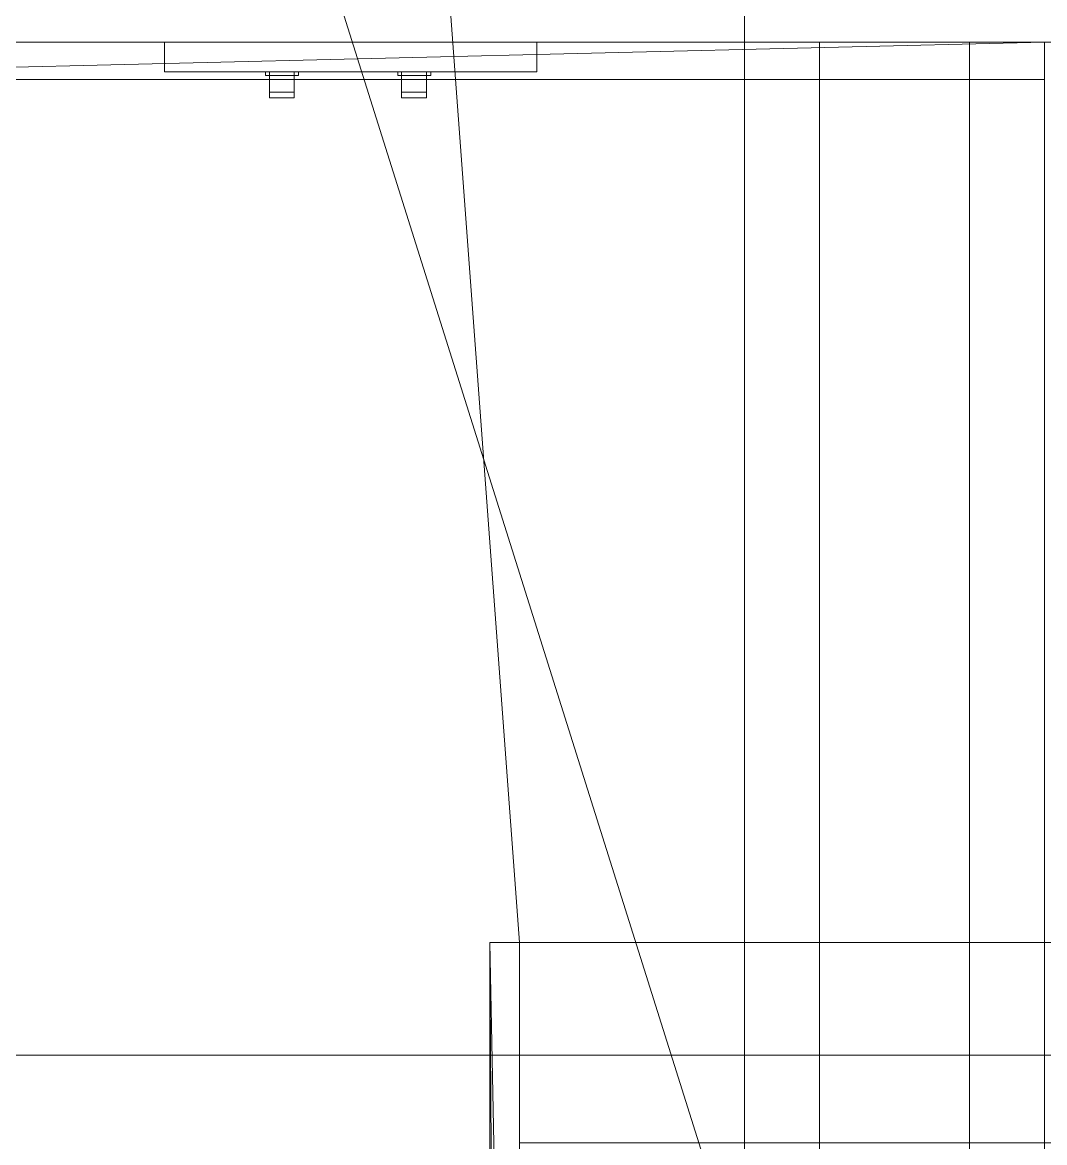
# Model space of a CAD drawing. Header units: inches. Extents: x -97 to 314, y -593 to 0.
# Drawn here: x 83.37 to 97, y -518.17 to -503.24 of the extents above; entities that cross this region are included whole.
import ezdxf

# ---------------------------------------------------------------- set-up
doc = ezdxf.new("R2010")
doc.units = ezdxf.units.IN
doc.header["$MEASUREMENT"] = 0
for name, color, linetype, lineweight in [('A-CLNG', 13, 'Continuous', 13), ('A-FLOR', 192, 'Continuous', 13), ('A-GENM', 13, 'Continuous', 9), ('A-WALL', 113, 'Continuous', 13), ('E-ELEC-FIXT', 91, 'Continuous', 9), ('Q-CASE', 31, 'Continuous', 9), ('Q-SPCQ', 91, 'Continuous', 9)]:
    doc.layers.add(name, color=color, linetype=linetype, lineweight=lineweight)

# ---------------------------------------------------------------- blocks, each defined once
blk = doc.blocks.new('Specialty Equipment 5 - Specialty Equipment 5-745690-_3D_')
at = {"layer": 'Q-SPCQ'}
mesh = blk.add_polyface(dxfattribs=at)
corners = [(104, -517), (104, -492.179), (76, -492.179), (76, -517)]
mesh.append_faces([[corners[k] for k in face] for face in [(0, 1, 2, 3)]])
mesh = blk.add_polyface(dxfattribs=at)
corners = [(76, -492.179, -37), (104, -492.179, -37), (104, -517, -37), (76, -517, -37)]
mesh.append_faces([[corners[k] for k in face] for face in [(0, 1, 2, 3)]])
mesh = blk.add_polyface(dxfattribs=at)
corners = [(76, -517), (76, -517, -37), (104, -517, -37), (104, -517)]
mesh.append_faces([[corners[k] for k in face] for face in [(0, 1, 2, 3)]])
blk = doc.blocks.new('Generic Models 6 - Generic Models 6-757028-_3D_')
at = {"layer": 'A-GENM'}
mesh = blk.add_polyface(dxfattribs=at)
corners = [(89.606, -515.5, 200), (89.606, -515.5, 160), (89.606, -582.5, 160), (89.606, -582.5, 173.639)]
mesh.append_faces([[corners[k] for k in face] for face in [(0, 1, 2, 3)]])
mesh = blk.add_polyface(dxfattribs=at)
corners = [(111.394, -582.5, 160), (89.606, -582.5, 160), (89.606, -515.5, 160), (90, -515.5, 160), (90, -518.167, 160), (90, -576.5, 160), (111, -576.5, 160), (111, -518.167, 160), (111, -515.5, 160), (111.394, -515.5, 160)]
mesh.append_faces([[corners[k] for k in face] for face in [(0, 6, 9)]], dxfattribs={"vtx0": -1, "vtx1": -1})
mesh.append_faces([[corners[k] for k in face] for face in [(5, 1, 2)]], dxfattribs={"vtx0": -1, "vtx2": -1})
mesh.append_faces([[corners[k] for k in face] for face in [(5, 6, 0, 1)]], dxfattribs={"vtx1": -1, "vtx3": -1})
mesh.append_faces([[corners[k] for k in face] for face in [(7, 8, 9, 6)]], dxfattribs={"vtx2": -1})
mesh.append_faces([[corners[k] for k in face] for face in [(2, 3, 4, 5)]], dxfattribs={"vtx3": -1})
mesh = blk.add_polyface(dxfattribs=at)
corners = [(89.606, -515.5, 160), (89.606, -515.5, 200), (111.394, -515.5, 200), (111.394, -515.5, 160), (111, -515.5, 160), (90, -515.5, 160)]
mesh.append_faces([[corners[k] for k in face] for face in [(2, 3, 4, 1), (5, 0, 1, 4)]], dxfattribs={"vtx2": -1})
mesh = blk.add_polyface(dxfattribs=at)
corners = [(111.394, -515.5, 200), (89.606, -515.5, 200), (89.606, -582.5, 173.639), (111.394, -582.5, 173.639), (90, -535.337, 192.195), (111, -535.337, 192.195), (111, -576.5, 176), (90, -576.5, 176)]
mesh.append_faces([[corners[k] for k in face] for face in [(0, 5, 3), (6, 3, 5)]], dxfattribs={"vtx0": -1, "vtx1": -1})
mesh.append_faces([[corners[k] for k in face] for face in [(3, 6, 7, 2), (4, 1, 2), (2, 7, 4)]], dxfattribs={"vtx0": -1, "vtx2": -1})
mesh.append_faces([[corners[k] for k in face] for face in [(4, 5, 0, 1)]], dxfattribs={"vtx1": -1, "vtx3": -1})
mesh = blk.add_polyface(dxfattribs=at)
corners = [(90, -515.5, 155), (90, -518.167, 160), (90, -515.5, 160)]
mesh.append_faces([[corners[k] for k in face] for face in [(0, 1, 2)]])
mesh = blk.add_polyface(dxfattribs=at)
corners = [(111, -535.337, 192.195), (90, -535.337, 192.195), (90, -518.167, 160), (90, -515.5, 155), (111, -515.5, 155), (111, -518.167, 160)]
mesh.append_faces([[corners[k] for k in face] for face in [(4, 5, 2, 3)]], dxfattribs={"vtx1": -1})
mesh.append_faces([[corners[k] for k in face] for face in [(5, 0, 1, 2)]], dxfattribs={"vtx3": -1})
mesh = blk.add_polyface(dxfattribs=at)
corners = [(111, -515.5, 155), (90, -515.5, 155), (90, -515.5, 160), (111, -515.5, 160)]
mesh.append_faces([[corners[k] for k in face] for face in [(0, 1, 2, 3)]])
blk = doc.blocks.new('Generic Models 20 - Generic Models 20-769542-_3D_')
at = {"layer": 'A-GENM'}
mesh = blk.add_polyface(dxfattribs=at)
corners = [(50, -519, 54), (70, -519, 54), (70, -483, 54), (50, -483, 54), (109, -449, 54), (74.5, -449, 54), (74.5, -519, 54), (109, -519, 54), (38, -585, 54), (109, -585, 54), (109, -523.5, 54), (38, -523.5, 54)]
mesh.append_faces([[corners[k] for k in face] for face in [(3, 0, 1, 2), (4, 5, 6, 7), (11, 8, 9, 10)]])
mesh = blk.add_polyface(dxfattribs=at)
corners = [(50, -519, 48), (50, -483, 48), (70, -483, 48), (70, -519, 48), (109, -449, 48), (109, -519, 48), (74.5, -519, 48), (74.5, -449, 48), (38, -585, 48), (38, -523.5, 48), (109, -523.5, 48), (109, -585, 48)]
mesh.append_faces([[corners[k] for k in face] for face in [(1, 2, 3, 0), (4, 5, 6, 7), (9, 10, 11, 8)]])
blk = doc.blocks.new('Generic Models 22 - Generic Models 22-769968-_3D_')
at = {"layer": 'A-GENM'}
mesh = blk.add_polyface(dxfattribs=at)
corners = [(109, -519, 22), (109, -449, 22), (93, -449, 22), (93, -519, 22)]
mesh.append_faces([[corners[k] for k in face] for face in [(0, 1, 2, 3)]])
mesh = blk.add_polyface(dxfattribs=at)
corners = [(93, -449, 21), (109, -449, 21), (109, -519, 21), (93, -519, 21)]
mesh.append_faces([[corners[k] for k in face] for face in [(0, 1, 2, 3)]])
mesh = blk.add_polyface(dxfattribs=at)
corners = [(93, -449, 22), (93, -449, 21), (93, -519, 21), (93, -519, 22)]
mesh.append_faces([[corners[k] for k in face] for face in [(0, 1, 2, 3)]])
blk = doc.blocks.new('Casework 27 - Casework 14-784498-_3D_')
at = {"layer": 'Q-CASE'}
for p, q in [((96, -551.5, 86.128), (96, -503.5, 86.128)), ((96, -511.5, 86.128), (96, -511.5, 93))]:
    blk.add_line(p, q, dxfattribs=at)
mesh = blk.add_polyface(dxfattribs=at)
corners = [(76, -551.5, 95), (97, -551.5, 95), (97, -503.5, 95), (76, -503.5, 95)]
mesh.append_faces([[corners[k] for k in face] for face in [(0, 1, 2, 3)]])
mesh = blk.add_polyface(dxfattribs=at)
corners = [(97, -503.5, 93), (97, -551.5, 93), (76, -551.5, 93), (76, -503.5, 93)]
mesh.append_faces([[corners[k] for k in face] for face in [(0, 1, 2, 3)]])
mesh = blk.add_polyface(dxfattribs=at)
corners = [(97, -503.5, 95), (97, -503.5, 93), (76, -503.5, 93), (76, -503.5, 95)]
mesh.append_faces([[corners[k] for k in face] for face in [(0, 1, 2, 3)]])
mesh = blk.add_polyface(dxfattribs=at)
corners = [(96, -551.5, 93), (96, -503.5, 93), (76, -503.5, 93), (76, -551.5, 93)]
mesh.append_faces([[corners[k] for k in face] for face in [(0, 1, 2, 3)]])
mesh = blk.add_polyface(dxfattribs=at)
corners = [(76, -503.5, 64), (94, -503.5, 64), (94, -551.5, 64), (76, -551.5, 64)]
mesh.append_faces([[corners[k] for k in face] for face in [(0, 1, 2, 3)]])
mesh = blk.add_polyface(dxfattribs=at)
corners = [(76, -503.5, 93), (96, -503.5, 93), (96, -503.5, 66), (94, -503.5, 66), (94, -503.5, 64), (76, -503.5, 64)]
mesh.append_faces([[corners[k] for k in face] for face in [(3, 0, 1, 2)]], dxfattribs={"vtx0": -1})
mesh.append_faces([[corners[k] for k in face] for face in [(5, 0, 3, 4)]], dxfattribs={"vtx1": -1})
mesh = blk.add_polyface(dxfattribs=at)
corners = [(94, -551.5, 66), (94, -551.5, 64), (94, -503.5, 64), (94, -503.5, 66)]
mesh.append_faces([[corners[k] for k in face] for face in [(0, 1, 2, 3)]])
mesh = blk.add_polyface(dxfattribs=at)
corners = [(94, -503.5, 66), (96, -503.5, 66), (96, -551.5, 66), (94, -551.5, 66)]
mesh.append_faces([[corners[k] for k in face] for face in [(0, 1, 2, 3)]])
mesh = blk.add_polyface(dxfattribs=at)
corners = [(96, -551.5, 93), (96, -551.5, 66), (96, -503.5, 66), (96, -503.5, 93)]
mesh.append_faces([[corners[k] for k in face] for face in [(0, 1, 2, 3)]])
mesh = blk.add_polyface(dxfattribs=at)
corners = [(97, -551.5, 95), (97, -551.5, 93), (97, -503.5, 93), (97, -503.5, 95)]
mesh.append_faces([[corners[k] for k in face] for face in [(0, 1, 2, 3)]])
blk = doc.blocks.new('Switch 5 - Switch 5-646004-_3D_')
at = {"layer": 'E-ELEC-FIXT'}
mesh = blk.add_polyface(dxfattribs=at)
corners = [(-1.012, 0.666, 2.137), (-1.012, 0.395, 2.263), (-1.012, 0.395, 3.208), (-1.012, 0.444, 3.208), (-1.012, 0.444, 2.474), (-1.012, 0.743, 2.261)]
mesh.append_faces([[corners[k] for k in face] for face in [(5, 0, 1, 4), (2, 3, 4, 1)]], dxfattribs={"vtx2": -1})
mesh = blk.add_polyface(dxfattribs=at)
corners = [(-1.012, 0.743, 2.261), (-0.68, 0.743, 2.261), (-0.68, 0.666, 2.137), (-1.012, 0.666, 2.137)]
mesh.append_faces([[corners[k] for k in face] for face in [(0, 1, 2, 3)]])
mesh = blk.add_polyface(dxfattribs=at)
corners = [(-1.012, 0.444, 2.474), (-0.68, 0.444, 2.474), (-0.68, 0.743, 2.261), (-1.012, 0.743, 2.261)]
mesh.append_faces([[corners[k] for k in face] for face in [(0, 1, 2, 3)]])
mesh = blk.add_polyface(dxfattribs=at)
corners = [(-1.012, 0.666, 2.137), (-0.68, 0.666, 2.137), (-0.68, 0.395, 2.263), (-1.012, 0.395, 2.263)]
mesh.append_faces([[corners[k] for k in face] for face in [(0, 1, 2, 3)]])
mesh = blk.add_polyface(dxfattribs=at)
corners = [(-0.68, 0.666, 2.137), (-0.68, 0.743, 2.261), (-0.68, 0.444, 2.474), (-0.68, 0.444, 3.208), (-0.68, 0.395, 3.208), (-0.68, 0.395, 2.263)]
mesh.append_faces([[corners[k] for k in face] for face in [(2, 3, 4, 5), (5, 0, 1, 2)]], dxfattribs={"vtx3": -1})
mesh = blk.add_polyface(dxfattribs=at)
corners = [(0.751, 0.666, 2.137), (0.751, 0.395, 2.263), (0.751, 0.395, 3.208), (0.751, 0.444, 3.208), (0.751, 0.444, 2.474), (0.751, 0.743, 2.261)]
mesh.append_faces([[corners[k] for k in face] for face in [(5, 0, 1, 4), (2, 3, 4, 1)]], dxfattribs={"vtx2": -1})
mesh = blk.add_polyface(dxfattribs=at)
corners = [(0.751, 0.743, 2.261), (1.083, 0.743, 2.261), (1.083, 0.666, 2.137), (0.751, 0.666, 2.137)]
mesh.append_faces([[corners[k] for k in face] for face in [(0, 1, 2, 3)]])
mesh = blk.add_polyface(dxfattribs=at)
corners = [(0.751, 0.444, 2.474), (1.083, 0.444, 2.474), (1.083, 0.743, 2.261), (0.751, 0.743, 2.261)]
mesh.append_faces([[corners[k] for k in face] for face in [(0, 1, 2, 3)]])
mesh = blk.add_polyface(dxfattribs=at)
corners = [(0.751, 0.666, 2.137), (1.083, 0.666, 2.137), (1.083, 0.395, 2.263), (0.751, 0.395, 2.263)]
mesh.append_faces([[corners[k] for k in face] for face in [(0, 1, 2, 3)]])
mesh = blk.add_polyface(dxfattribs=at)
corners = [(1.083, 0.666, 2.137), (1.083, 0.743, 2.261), (1.083, 0.444, 2.474), (1.083, 0.444, 3.208), (1.083, 0.395, 3.208), (1.083, 0.395, 2.263)]
mesh.append_faces([[corners[k] for k in face] for face in [(2, 3, 4, 5), (5, 0, 1, 2)]], dxfattribs={"vtx3": -1})
mesh = blk.add_polyface(dxfattribs=at)
corners = [(-2.48, 0.395, 4.946), (2.48, 0.395, 4.946), (2.48, 0.395), (-2.48, 0.395)]
mesh.append_faces([[corners[k] for k in face] for face in [(0, 1, 2, 3)]])
mesh = blk.add_polyface(dxfattribs=at)
corners = [(2.48, 0.395), (2.48, 0), (-2.48, 0), (-2.48, 0.395)]
mesh.append_faces([[corners[k] for k in face] for face in [(0, 1, 2, 3)]])
mesh = blk.add_polyface(dxfattribs=at)
corners = [(-2.48, 0.395, 4.946), (-2.48, 0, 4.946), (2.48, 0, 4.946), (2.48, 0.395, 4.946)]
mesh.append_faces([[corners[k] for k in face] for face in [(0, 1, 2, 3)]])
mesh = blk.add_polyface(dxfattribs=at)
corners = [(-2.48, 0.395), (-2.48, 0), (-2.48, 0, 4.946), (-2.48, 0.395, 4.946)]
mesh.append_faces([[corners[k] for k in face] for face in [(0, 1, 2, 3)]])
mesh = blk.add_polyface(dxfattribs=at)
corners = [(-0.63, 0.445, 3.282), (-0.63, 0.445, 2.169), (-1.068, 0.445, 2.169), (-1.068, 0.445, 3.282), (-0.68, 0.445, 3.208), (-1.012, 0.445, 3.208), (-1.012, 0.445, 2.232), (-0.68, 0.445, 2.232)]
mesh.append_faces([[corners[k] for k in face] for face in [(0, 4, 5, 3), (4, 0, 1, 7)]], dxfattribs={"vtx0": -1, "vtx2": -1})
mesh.append_faces([[corners[k] for k in face] for face in [(2, 3, 5, 6), (6, 7, 1, 2)]], dxfattribs={"vtx1": -1, "vtx3": -1})
mesh = blk.add_polyface(dxfattribs=at)
corners = [(-1.068, 0.445, 3.282), (-1.068, 0.395, 3.282), (-0.63, 0.395, 3.282), (-0.63, 0.445, 3.282)]
mesh.append_faces([[corners[k] for k in face] for face in [(0, 1, 2, 3)]])
mesh = blk.add_polyface(dxfattribs=at)
corners = [(-1.068, 0.445, 2.169), (-1.068, 0.395, 2.169), (-1.068, 0.395, 3.282), (-1.068, 0.445, 3.282)]
mesh.append_faces([[corners[k] for k in face] for face in [(0, 1, 2, 3)]])
mesh = blk.add_polyface(dxfattribs=at)
corners = [(-0.63, 0.445, 2.169), (-0.63, 0.395, 2.169), (-1.068, 0.395, 2.169), (-1.068, 0.445, 2.169)]
mesh.append_faces([[corners[k] for k in face] for face in [(0, 1, 2, 3)]])
mesh = blk.add_polyface(dxfattribs=at)
corners = [(-0.63, 0.395, 3.282), (-1.068, 0.395, 3.282), (-1.068, 0.395, 2.169), (-0.63, 0.395, 2.169), (-0.68, 0.395, 3.208), (-0.68, 0.395, 2.232), (-1.012, 0.395, 2.232), (-1.012, 0.395, 3.208)]
mesh.append_faces([[corners[k] for k in face] for face in [(3, 5, 6, 2), (2, 6, 7, 1)]], dxfattribs={"vtx0": -1, "vtx2": -1})
mesh.append_faces([[corners[k] for k in face] for face in [(4, 5, 3, 0), (7, 4, 0, 1)]], dxfattribs={"vtx1": -1, "vtx3": -1})
mesh = blk.add_polyface(dxfattribs=at)
corners = [(-1.012, 0.445, 2.232), (-1.012, 0.395, 2.232), (-0.68, 0.395, 2.232), (-0.68, 0.445, 2.232)]
mesh.append_faces([[corners[k] for k in face] for face in [(0, 1, 2, 3)]])
mesh = blk.add_polyface(dxfattribs=at)
corners = [(-1.012, 0.445, 3.208), (-1.012, 0.395, 3.208), (-1.012, 0.395, 2.232), (-1.012, 0.445, 2.232)]
mesh.append_faces([[corners[k] for k in face] for face in [(0, 1, 2, 3)]])
mesh = blk.add_polyface(dxfattribs=at)
corners = [(-0.68, 0.445, 3.208), (-0.68, 0.395, 3.208), (-1.012, 0.395, 3.208), (-1.012, 0.445, 3.208)]
mesh.append_faces([[corners[k] for k in face] for face in [(0, 1, 2, 3)]])
mesh = blk.add_polyface(dxfattribs=at)
corners = [(-1.012, 0.444, 3.208), (-0.68, 0.444, 3.208), (-0.68, 0.444, 2.474), (-1.012, 0.444, 2.474)]
mesh.append_faces([[corners[k] for k in face] for face in [(0, 1, 2, 3)]])
mesh = blk.add_polyface(dxfattribs=at)
corners = [(-1.012, 0.395, 3.208), (-0.68, 0.395, 3.208), (-0.68, 0.444, 3.208), (-1.012, 0.444, 3.208)]
mesh.append_faces([[corners[k] for k in face] for face in [(0, 1, 2, 3)]])
mesh = blk.add_polyface(dxfattribs=at)
corners = [(-1.012, 0.395, 2.263), (-0.68, 0.395, 2.263), (-0.68, 0.395, 3.208), (-1.012, 0.395, 3.208)]
mesh.append_faces([[corners[k] for k in face] for face in [(0, 1, 2, 3)]])
mesh = blk.add_polyface(dxfattribs=at)
corners = [(-0.68, 0.445, 2.232), (-0.68, 0.395, 2.232), (-0.68, 0.395, 3.208), (-0.68, 0.445, 3.208)]
mesh.append_faces([[corners[k] for k in face] for face in [(0, 1, 2, 3)]])
mesh = blk.add_polyface(dxfattribs=at)
corners = [(-0.63, 0.445, 3.282), (-0.63, 0.395, 3.282), (-0.63, 0.395, 2.169), (-0.63, 0.445, 2.169)]
mesh.append_faces([[corners[k] for k in face] for face in [(0, 1, 2, 3)]])
mesh = blk.add_polyface(dxfattribs=at)
corners = [(1.133, 0.445, 3.282), (1.133, 0.445, 2.169), (0.696, 0.445, 2.169), (0.696, 0.445, 3.282), (1.083, 0.445, 3.208), (0.751, 0.445, 3.208), (0.751, 0.445, 2.232), (1.083, 0.445, 2.232)]
mesh.append_faces([[corners[k] for k in face] for face in [(0, 4, 5, 3), (4, 0, 1, 7)]], dxfattribs={"vtx0": -1, "vtx2": -1})
mesh.append_faces([[corners[k] for k in face] for face in [(2, 3, 5, 6), (6, 7, 1, 2)]], dxfattribs={"vtx1": -1, "vtx3": -1})
mesh = blk.add_polyface(dxfattribs=at)
corners = [(0.696, 0.445, 3.282), (0.696, 0.395, 3.282), (1.133, 0.395, 3.282), (1.133, 0.445, 3.282)]
mesh.append_faces([[corners[k] for k in face] for face in [(0, 1, 2, 3)]])
mesh = blk.add_polyface(dxfattribs=at)
corners = [(0.696, 0.445, 2.169), (0.696, 0.395, 2.169), (0.696, 0.395, 3.282), (0.696, 0.445, 3.282)]
mesh.append_faces([[corners[k] for k in face] for face in [(0, 1, 2, 3)]])
mesh = blk.add_polyface(dxfattribs=at)
corners = [(1.133, 0.445, 2.169), (1.133, 0.395, 2.169), (0.696, 0.395, 2.169), (0.696, 0.445, 2.169)]
mesh.append_faces([[corners[k] for k in face] for face in [(0, 1, 2, 3)]])
mesh = blk.add_polyface(dxfattribs=at)
corners = [(1.133, 0.395, 3.282), (0.696, 0.395, 3.282), (0.696, 0.395, 2.169), (1.133, 0.395, 2.169), (1.083, 0.395, 3.208), (1.083, 0.395, 2.232), (0.751, 0.395, 2.232), (0.751, 0.395, 3.208)]
mesh.append_faces([[corners[k] for k in face] for face in [(3, 5, 6, 2), (2, 6, 7, 1)]], dxfattribs={"vtx0": -1, "vtx2": -1})
mesh.append_faces([[corners[k] for k in face] for face in [(4, 5, 3, 0), (7, 4, 0, 1)]], dxfattribs={"vtx1": -1, "vtx3": -1})
mesh = blk.add_polyface(dxfattribs=at)
corners = [(0.751, 0.445, 2.232), (0.751, 0.395, 2.232), (1.083, 0.395, 2.232), (1.083, 0.445, 2.232)]
mesh.append_faces([[corners[k] for k in face] for face in [(0, 1, 2, 3)]])
mesh = blk.add_polyface(dxfattribs=at)
corners = [(0.751, 0.445, 3.208), (0.751, 0.395, 3.208), (0.751, 0.395, 2.232), (0.751, 0.445, 2.232)]
mesh.append_faces([[corners[k] for k in face] for face in [(0, 1, 2, 3)]])
mesh = blk.add_polyface(dxfattribs=at)
corners = [(1.083, 0.445, 3.208), (1.083, 0.395, 3.208), (0.751, 0.395, 3.208), (0.751, 0.445, 3.208)]
mesh.append_faces([[corners[k] for k in face] for face in [(0, 1, 2, 3)]])
mesh = blk.add_polyface(dxfattribs=at)
corners = [(0.751, 0.444, 3.208), (1.083, 0.444, 3.208), (1.083, 0.444, 2.474), (0.751, 0.444, 2.474)]
mesh.append_faces([[corners[k] for k in face] for face in [(0, 1, 2, 3)]])
mesh = blk.add_polyface(dxfattribs=at)
corners = [(0.751, 0.395, 3.208), (1.083, 0.395, 3.208), (1.083, 0.444, 3.208), (0.751, 0.444, 3.208)]
mesh.append_faces([[corners[k] for k in face] for face in [(0, 1, 2, 3)]])
mesh = blk.add_polyface(dxfattribs=at)
corners = [(0.751, 0.395, 2.263), (1.083, 0.395, 2.263), (1.083, 0.395, 3.208), (0.751, 0.395, 3.208)]
mesh.append_faces([[corners[k] for k in face] for face in [(0, 1, 2, 3)]])
mesh = blk.add_polyface(dxfattribs=at)
corners = [(1.083, 0.445, 2.232), (1.083, 0.395, 2.232), (1.083, 0.395, 3.208), (1.083, 0.445, 3.208)]
mesh.append_faces([[corners[k] for k in face] for face in [(0, 1, 2, 3)]])
mesh = blk.add_polyface(dxfattribs=at)
corners = [(1.133, 0.445, 3.282), (1.133, 0.395, 3.282), (1.133, 0.395, 2.169), (1.133, 0.445, 2.169)]
mesh.append_faces([[corners[k] for k in face] for face in [(0, 1, 2, 3)]])
mesh = blk.add_polyface(dxfattribs=at)
corners = [(2.48, 0.395, 4.946), (2.48, 0, 4.946), (2.48, 0), (2.48, 0.395)]
mesh.append_faces([[corners[k] for k in face] for face in [(0, 1, 2, 3)]])
mesh = blk.add_polyface(dxfattribs=at)
corners = [(2.48, 0), (2.48, 0, 4.946), (-2.48, 0, 4.946), (-2.48, 0)]
mesh.append_faces([[corners[k] for k in face] for face in [(0, 1, 2, 3)]])

msp = doc.modelspace()

# ---------------------------------------------------------------- block references
at = {"layer": 'A-GENM'}
for name in ['Generic Models 20 - Generic Models 20-769542-_3D_', 'Generic Models 22 - Generic Models 22-769968-_3D_', 'Generic Models 6 - Generic Models 6-757028-_3D_']:
    msp.add_blockref(name, (0, 0), dxfattribs=at)
at = {"layer": 'E-ELEC-FIXT', "rotation": 180}
msp.add_blockref('Switch 5 - Switch 5-646004-_3D_', (87.75, -503.5, 102.948), dxfattribs=at)
at = {"layer": 'Q-CASE'}
msp.add_blockref('Casework 27 - Casework 14-784498-_3D_', (0, 0), dxfattribs=at)
at = {"layer": 'Q-SPCQ'}
msp.add_blockref('Specialty Equipment 5 - Specialty Equipment 5-745690-_3D_', (0, 0), dxfattribs=at)

# ---------------------------------------------------------------- meshes
at = {"layer": 'A-CLNG'}
mesh = msp.add_polyface(dxfattribs=at)
corners = [(76, -326.5, 160), (76, -593.5, 160), (313.5, -593.5, 160), (313.5, -458.5, 160), (306.5, -458.5, 160), (306.5, -326.5, 160), (111, -515.5, 160), (111, -576.5, 160), (90, -576.5, 160), (90, -515.5, 160)]
mesh.append_faces([[corners[k] for k in face] for face in [(7, 2, 6)]], dxfattribs={"vtx0": -1, "vtx1": -1})
mesh.append_faces([[corners[k] for k in face] for face in [(6, 4, 0, 9)]], dxfattribs={"vtx0": -1, "vtx1": -1, "vtx2": -1})
mesh.append_faces([[corners[k] for k in face] for face in [(1, 8, 9, 0)]], dxfattribs={"vtx0": -1, "vtx2": -1})
mesh.append_faces([[corners[k] for k in face] for face in [(7, 8, 1, 2)]], dxfattribs={"vtx1": -1, "vtx3": -1})
mesh.append_faces([[corners[k] for k in face] for face in [(4, 5, 0)]], dxfattribs={"vtx2": -1})
mesh.append_faces([[corners[k] for k in face] for face in [(2, 3, 4, 6)]], dxfattribs={"vtx2": -1, "vtx3": -1})
mesh = msp.add_polyface(dxfattribs=at)
corners = [(76, -326.5, 155), (306.5, -326.5, 155), (306.5, -458.5, 155), (313.5, -458.5, 155), (313.5, -593.5, 155), (76, -593.5, 155), (111, -515.5, 155), (90, -515.5, 155), (90, -576.5, 155), (111, -576.5, 155)]
mesh.append_faces([[corners[k] for k in face] for face in [(6, 4, 9)]], dxfattribs={"vtx0": -1, "vtx1": -1})
mesh.append_faces([[corners[k] for k in face] for face in [(0, 2, 6, 7)]], dxfattribs={"vtx0": -1, "vtx1": -1, "vtx3": -1})
mesh.append_faces([[corners[k] for k in face] for face in [(5, 8, 9, 4)]], dxfattribs={"vtx0": -1, "vtx2": -1})
mesh.append_faces([[corners[k] for k in face] for face in [(1, 2, 0)]], dxfattribs={"vtx1": -1})
mesh.append_faces([[corners[k] for k in face] for face in [(7, 8, 5, 0)]], dxfattribs={"vtx1": -1, "vtx3": -1})
mesh.append_faces([[corners[k] for k in face] for face in [(2, 3, 4, 6)]], dxfattribs={"vtx2": -1, "vtx3": -1})
mesh = msp.add_polyface(dxfattribs=at)
corners = [(109, -331, 59), (109, -352.57, 59), (76, -352.57, 59), (76, -338.5, 59), (-96, -338.5, 59), (-96, -591.5, 59), (115.5, -591.5, 59), (115.5, -331, 59)]
mesh.append_faces([[corners[k] for k in face] for face in [(6, 1, 2)]], dxfattribs={"vtx0": -1, "vtx2": -1})
mesh.append_faces([[corners[k] for k in face] for face in [(3, 4, 2)]], dxfattribs={"vtx1": -1})
mesh.append_faces([[corners[k] for k in face] for face in [(5, 6, 2, 4)]], dxfattribs={"vtx1": -1, "vtx2": -1})
mesh.append_faces([[corners[k] for k in face] for face in [(7, 0, 1, 6)]], dxfattribs={"vtx2": -1})
mesh = msp.add_polyface(dxfattribs=at)
corners = [(109, -331, 54), (115.5, -331, 54), (115.5, -591.5, 54), (-96, -591.5, 54), (-96, -338.5, 54), (76, -338.5, 54), (76, -352.57, 54), (109, -352.57, 54)]
mesh.append_faces([[corners[k] for k in face] for face in [(7, 2, 6)]], dxfattribs={"vtx0": -1, "vtx1": -1})
mesh.append_faces([[corners[k] for k in face] for face in [(6, 2, 3, 4)]], dxfattribs={"vtx0": -1, "vtx3": -1})
mesh.append_faces([[corners[k] for k in face] for face in [(1, 2, 7, 0)]], dxfattribs={"vtx1": -1})
mesh.append_faces([[corners[k] for k in face] for face in [(4, 5, 6)]], dxfattribs={"vtx2": -1})
mesh = msp.add_polyface(dxfattribs=at)
corners = [(90, -576.5, 160), (90, -576.5, 155), (90, -515.5, 155), (90, -515.5, 160)]
mesh.append_faces([[corners[k] for k in face] for face in [(0, 1, 2, 3)]])
mesh = msp.add_polyface(dxfattribs=at)
corners = [(90, -515.5, 160), (90, -515.5, 155), (111, -515.5, 155), (111, -515.5, 160)]
mesh.append_faces([[corners[k] for k in face] for face in [(0, 1, 2, 3)]])
at = {"layer": 'A-FLOR'}
mesh = msp.add_polyface(dxfattribs=at)
corners = [(32, -326.5, -42.906), (32, -271.07, -42.906), (76, -271.07, -42.906), (76, -326.5, -42.906), (115.5, -326.5, -42.906), (115.5, -591.5, -42.906), (-96, -591.5, -42.906), (-96, -326.5, -42.906)]
mesh.append_faces([[corners[k] for k in face] for face in [(0, 5, 6, 7), (3, 0, 1, 2)]], dxfattribs={"vtx0": -1})
mesh.append_faces([[corners[k] for k in face] for face in [(3, 4, 5, 0)]], dxfattribs={"vtx2": -1, "vtx3": -1})
mesh = msp.add_polyface(dxfattribs=at)
corners = [(32, -326.5, -37), (-96, -326.5, -37), (-96, -591.5, -37), (115.5, -591.5, -37), (115.5, -326.5, -37), (76, -326.5, -37), (76, -271.07, -37), (32, -271.07, -37)]
mesh.append_faces([[corners[k] for k in face] for face in [(2, 3, 0, 1)]], dxfattribs={"vtx1": -1})
mesh.append_faces([[corners[k] for k in face] for face in [(3, 4, 5, 0)]], dxfattribs={"vtx2": -1, "vtx3": -1})
mesh.append_faces([[corners[k] for k in face] for face in [(5, 6, 7, 0)]], dxfattribs={"vtx3": -1})
mesh = msp.add_polyface(dxfattribs=at)
corners = [(306.5, -331, 59), (306.5, -458.5, 59), (313.5, -458.5, 59), (313.5, -593.5, 59), (-96, -593.5, 59), (-96, -338.5, 59), (76, -338.5, 59), (76, -352.57, 59), (109, -352.57, 59), (109, -331, 59)]
mesh.append_faces([[corners[k] for k in face] for face in [(8, 4, 7)]], dxfattribs={"vtx0": -1, "vtx1": -1})
mesh.append_faces([[corners[k] for k in face] for face in [(8, 1, 3, 4)]], dxfattribs={"vtx0": -1, "vtx1": -1, "vtx3": -1})
mesh.append_faces([[corners[k] for k in face] for face in [(2, 3, 1)]], dxfattribs={"vtx1": -1})
mesh.append_faces([[corners[k] for k in face] for face in [(5, 6, 7, 4)]], dxfattribs={"vtx2": -1})
mesh.append_faces([[corners[k] for k in face] for face in [(8, 9, 0, 1)]], dxfattribs={"vtx3": -1})
mesh = msp.add_polyface(dxfattribs=at)
corners = [(306.5, -331, 64), (109, -331, 64), (109, -352.57, 64), (76, -352.57, 64), (76, -338.5, 64), (-96, -338.5, 64), (-96, -593.5, 64), (313.5, -593.5, 64), (313.5, -458.5, 64), (306.5, -458.5, 64)]
mesh.append_faces([[corners[k] for k in face] for face in [(2, 9, 0, 1)]], dxfattribs={"vtx0": -1})
mesh.append_faces([[corners[k] for k in face] for face in [(6, 2, 3)]], dxfattribs={"vtx0": -1, "vtx2": -1})
mesh.append_faces([[corners[k] for k in face] for face in [(2, 6, 7, 9)]], dxfattribs={"vtx0": -1, "vtx2": -1, "vtx3": -1})
mesh.append_faces([[corners[k] for k in face] for face in [(7, 8, 9)]], dxfattribs={"vtx2": -1})
mesh.append_faces([[corners[k] for k in face] for face in [(3, 4, 5, 6)]], dxfattribs={"vtx3": -1})
at = {"layer": 'A-WALL'}
mesh = msp.add_polyface(dxfattribs=at)
corners = [(169.5, -499, 64), (169.5, -503.5, 64), (165, -503.5, 64), (123, -503.5, 64), (123, -499, 64), (143, -499, 64), (147.5, -499, 64), (76, -503.5, 64), (76, -499, 64), (91.5, -499, 64), (96, -499, 64), (96.5, -499, 64), (99, -499, 64), (99, -503.5, 64)]
mesh.append_faces([[corners[k] for k in face] for face in [(5, 2, 3, 4), (2, 0, 1)]], dxfattribs={"vtx0": -1})
mesh.append_faces([[corners[k] for k in face] for face in [(2, 5, 6, 0), (13, 9, 10, 11)]], dxfattribs={"vtx0": -1, "vtx3": -1})
mesh.append_faces([[corners[k] for k in face] for face in [(12, 13, 11)]], dxfattribs={"vtx1": -1})
mesh.append_faces([[corners[k] for k in face] for face in [(7, 8, 9, 13)]], dxfattribs={"vtx2": -1})
mesh = msp.add_polyface(dxfattribs=at)
corners = [(169.5, -499, 155), (147.5, -499, 155), (143, -499, 155), (96, -499, 155), (91.5, -499, 155), (76, -499, 155), (76, -503.5, 155), (165, -503.5, 155), (169.5, -503.5, 155)]
mesh.append_faces([[corners[k] for k in face] for face in [(6, 3, 4, 5)]], dxfattribs={"vtx0": -1})
mesh.append_faces([[corners[k] for k in face] for face in [(7, 1, 2)]], dxfattribs={"vtx0": -1, "vtx2": -1})
mesh.append_faces([[corners[k] for k in face] for face in [(6, 7, 2, 3)]], dxfattribs={"vtx1": -1, "vtx3": -1})
mesh.append_faces([[corners[k] for k in face] for face in [(7, 8, 0, 1)]], dxfattribs={"vtx3": -1})
mesh = msp.add_polyface(dxfattribs=at)
corners = [(169.5, -503.5, 155), (165, -503.5, 155), (76, -503.5, 155), (76, -503.5, 64), (99, -503.5, 64), (99, -503.5, 144), (123, -503.5, 144), (123, -503.5, 64), (165, -503.5, 64), (169.5, -503.5, 64)]
mesh.append_faces([[corners[k] for k in face] for face in [(1, 9, 0), (8, 6, 7)]], dxfattribs={"vtx0": -1})
mesh.append_faces([[corners[k] for k in face] for face in [(2, 5, 6, 1)]], dxfattribs={"vtx0": -1, "vtx2": -1})
mesh.append_faces([[corners[k] for k in face] for face in [(8, 9, 1, 6)]], dxfattribs={"vtx1": -1, "vtx2": -1, "vtx3": -1})
mesh.append_faces([[corners[k] for k in face] for face in [(3, 4, 5, 2)]], dxfattribs={"vtx2": -1})
mesh = msp.add_polyface(dxfattribs=at)
corners = [(76, -503.5, 95), (76, -503.5, 99), (97, -503.5, 99), (97, -503.5, 95)]
mesh.append_faces([[corners[k] for k in face] for face in [(0, 1, 2, 3)]])
mesh = msp.add_polyface(dxfattribs=at)
corners = [(76, -503.5, 95), (97, -503.5, 95), (97, -504, 95), (76.5, -504, 95), (76, -504, 95)]
mesh.append_faces([[corners[k] for k in face] for face in [(3, 0, 1, 2)]], dxfattribs={"vtx0": -1})
mesh.append_faces([[corners[k] for k in face] for face in [(3, 4, 0)]], dxfattribs={"vtx2": -1})
mesh = msp.add_polyface(dxfattribs=at)
corners = [(97, -503.5, 99), (76, -503.5, 99), (76, -504, 99), (76.5, -504, 99), (97, -504, 99)]
mesh.append_faces([[corners[k] for k in face] for face in [(3, 0, 1, 2)]], dxfattribs={"vtx0": -1})
mesh.append_faces([[corners[k] for k in face] for face in [(3, 4, 0)]], dxfattribs={"vtx2": -1})
mesh = msp.add_polyface(dxfattribs=at)
corners = [(97, -503.5, 99), (97, -504, 99), (97, -504, 95), (97, -503.5, 95)]
mesh.append_faces([[corners[k] for k in face] for face in [(0, 1, 2, 3)]])
mesh = msp.add_polyface(dxfattribs=at)
corners = [(97, -504, 95), (97, -504, 99), (76.5, -504, 99), (76, -504, 99), (76, -504, 95), (76.5, -504, 95)]
mesh.append_faces([[corners[k] for k in face] for face in [(2, 3, 4, 5), (5, 0, 1, 2)]], dxfattribs={"vtx3": -1})

doc.saveas('drawing.dxf')
